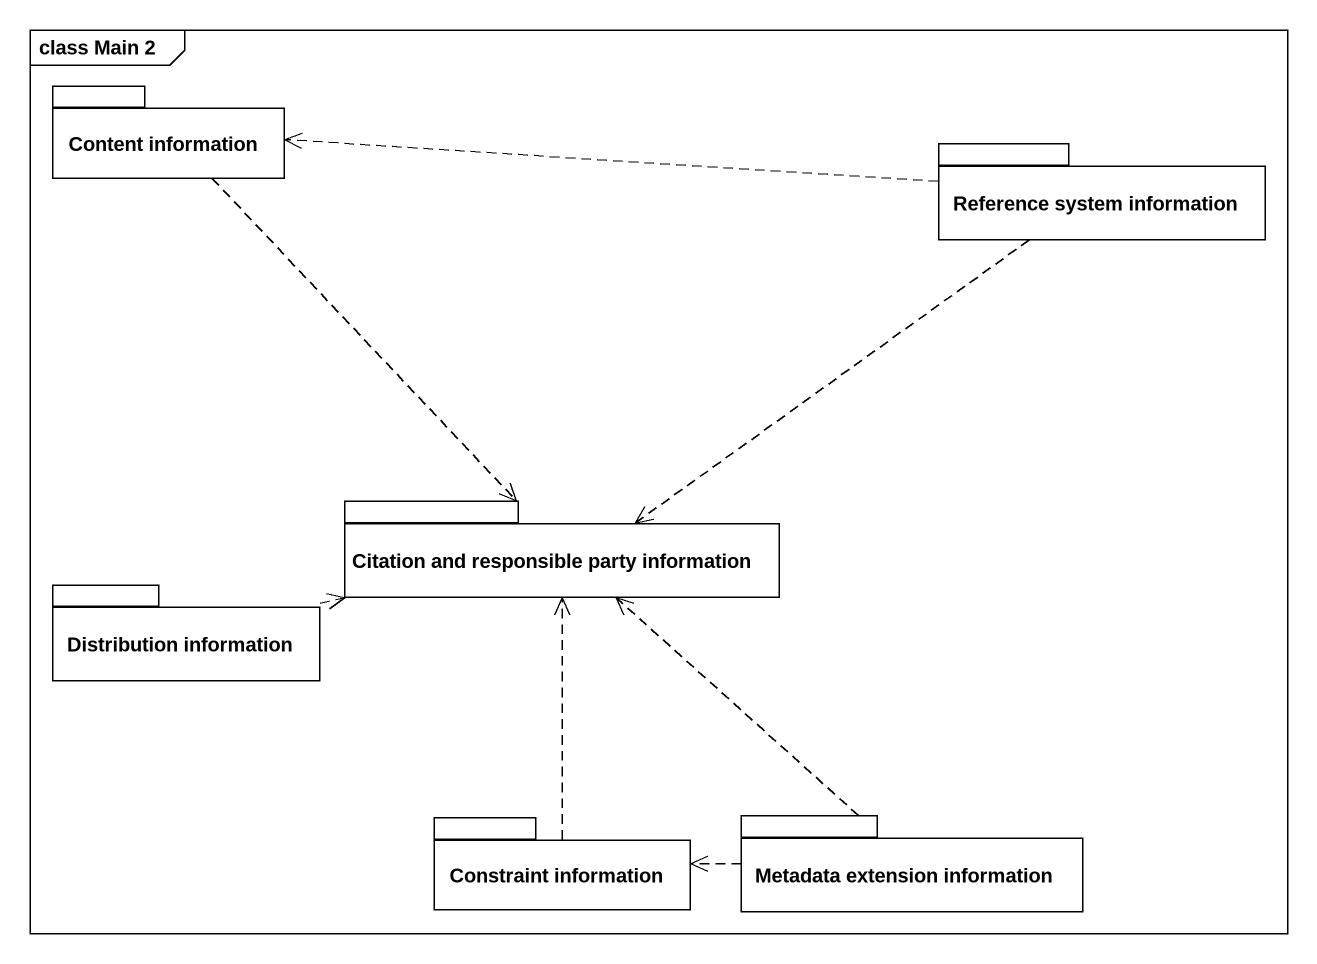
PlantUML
@startuml
mainframe class Main 2
package "Content information" as Content_information #FFFFFF {
}
package "Reference system information" as Reference_system_information {
}
package "Citation and responsible party information" as Citation_and_responsible #FFFFFF {
}
package "Distribution information" as Distribution_information #FFFFFF {
}
package "Constraint information" as Constraint_information #FFFFFF {
}
package "Metadata extension information" as Metadata_extension #FFFFFF {
}
Content_information ..> Citation_and_responsible
Reference_system_information .left.> Content_information
Reference_system_information ..> Citation_and_responsible
Distribution_information .right.> Citation_and_responsible
Constraint_information .up.> Citation_and_responsible
Metadata_extension .up.> Citation_and_responsible
Metadata_extension .left.> Constraint_information
@enduml
